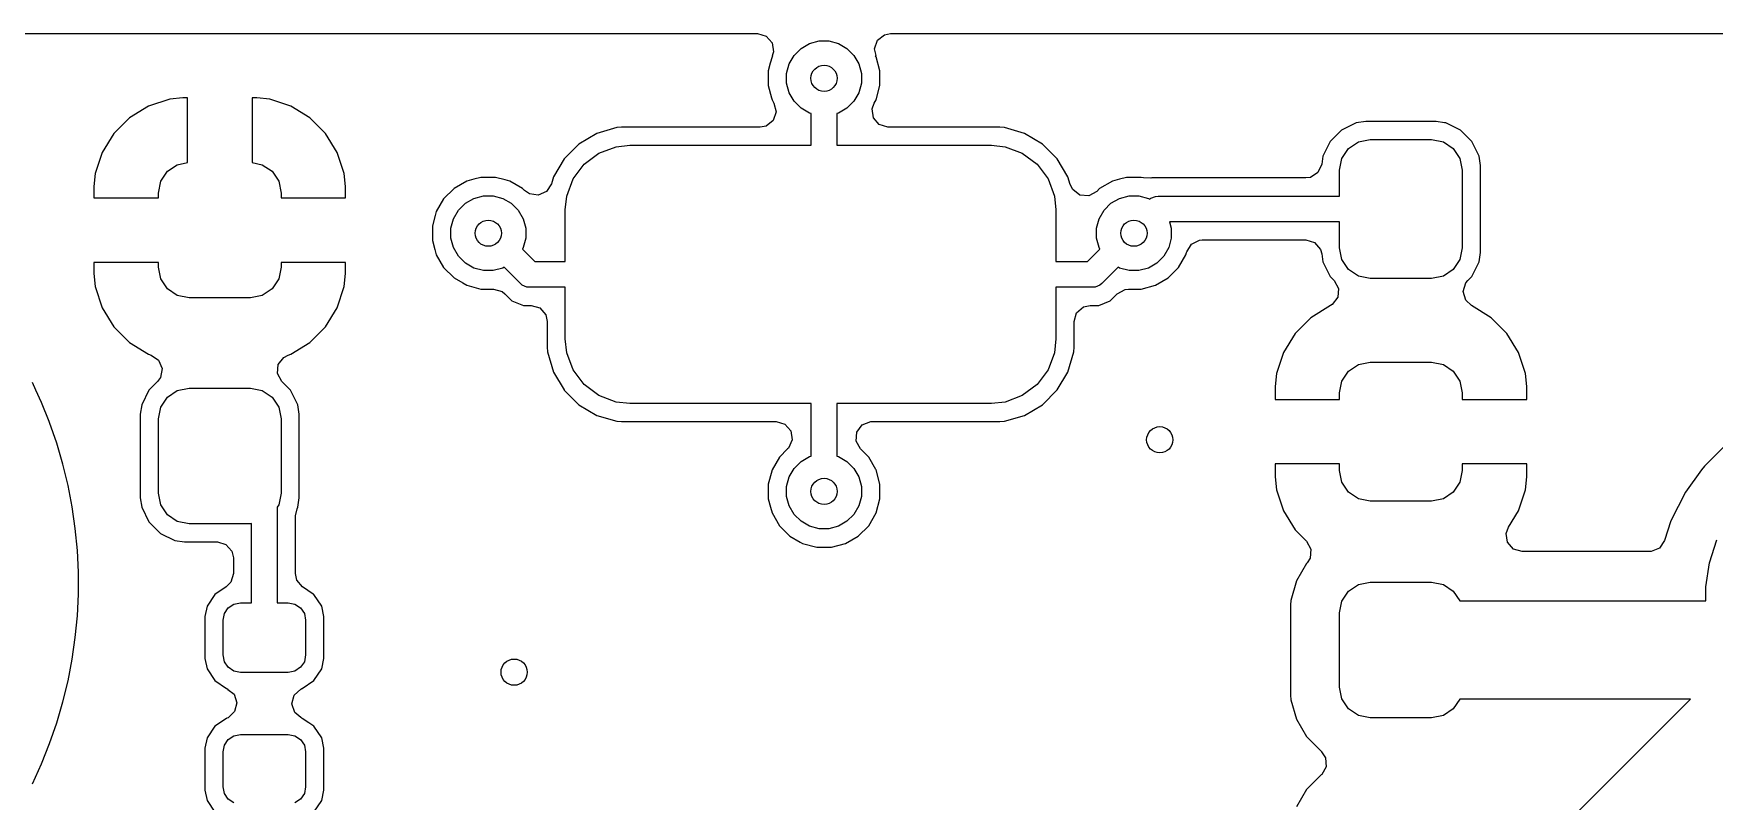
# Model space of a CAD drawing. Header units: inches. Extents: x 5.14 to 7.42, y -4.57 to -3.18.
# Drawn here: x 5.436 to 5.948, y -3.417 to -3.183 of the extents above; entities that cross this region are included whole.
import ezdxf

# ---------------------------------------------------------------- set-up
doc = ezdxf.new("R2010")
doc.units = ezdxf.units.IN
doc.header["$MEASUREMENT"] = 0
doc.layers.add('F.Cu', color=13, linetype='CONTINUOUS', true_color=0xc83434)

msp = doc.modelspace()

# ---------------------------------------------------------------- linework, layer by layer
at = {"layer": 'F.Cu', "linetype": 'CONTINUOUS'}
for p, q in [((5.1455, -3.18289), (5.65645, -3.18289)), ((5.65645, -3.18289), (5.65909, -3.18367)), ((5.65909, -3.18367), (5.66089, -3.18575)), ((5.66089, -3.18575), (5.66128, -3.18847)), ((5.66757, -3.18952), (5.66969, -3.18739)), ((5.66969, -3.18739), (5.67229, -3.18589)), ((5.67229, -3.18589), (5.67519, -3.18511)), ((5.67519, -3.18511), (5.67819, -3.18511)), ((5.67819, -3.18511), (5.68109, -3.18589)), ((5.68109, -3.18589), (5.68369, -3.18739)), ((5.68369, -3.18739), (5.68582, -3.18952)), ((5.69206, -3.18754), (5.69296, -3.18494)), ((5.69296, -3.18494), (5.69513, -3.18324)), ((5.69513, -3.18324), (5.69694, -3.18289)), ((5.69694, -3.18289), (6.31176, -3.18289)), ((5.6603, -3.19193), (5.65967, -3.19428)), ((5.66083, -3.18995), (5.6603, -3.19193)), ((5.66096, -3.18965), (5.66083, -3.18995)), ((5.66128, -3.18847), (5.66088, -3.18962)), ((5.66088, -3.18962), (5.66096, -3.18965)), ((5.66529, -3.19501), (5.66607, -3.19211)), ((5.66607, -3.19211), (5.66757, -3.18952)), ((5.68582, -3.18952), (5.68732, -3.19211)), ((5.68732, -3.19211), (5.68809, -3.19501)), ((5.69256, -3.1896), (5.69206, -3.18754)), ((5.69243, -3.18965), (5.69256, -3.1896)), ((5.69255, -3.18995), (5.69243, -3.18965)), ((5.69371, -3.19428), (5.69255, -3.18995)), ((5.69255, -3.18995), (5.69255, -3.18995)), ((5.65967, -3.19428), (5.65967, -3.19876)), ((5.66529, -3.19802), (5.66529, -3.19501)), ((5.68809, -3.19501), (5.68809, -3.19802)), ((5.69371, -3.19876), (5.69371, -3.19428)), ((5.47718, -3.20287), (5.47074, -3.205)), ((5.48116, -3.20246), (5.47718, -3.20287)), ((5.4826, -3.20246), (5.48116, -3.20246)), ((5.48116, -3.20246), (5.48116, -3.20246)), ((5.4826, -3.22224), (5.4826, -3.20246)), ((5.50373, -3.20246), (5.50228, -3.20246)), ((5.50228, -3.20246), (5.50228, -3.22224)), ((5.5077, -3.20287), (5.50373, -3.20246)), ((5.51415, -3.205), (5.5077, -3.20287)), ((5.65967, -3.19876), (5.66067, -3.20246)), ((5.66067, -3.20246), (5.66083, -3.20309)), ((5.66607, -3.20092), (5.66529, -3.19802)), ((5.66757, -3.20352), (5.66607, -3.20092)), ((5.68732, -3.20092), (5.68582, -3.20352)), ((5.68809, -3.19802), (5.68732, -3.20092)), ((5.69255, -3.20309), (5.69371, -3.19876)), ((5.47074, -3.205), (5.46496, -3.20857)), ((5.47074, -3.205), (5.47074, -3.205)), ((5.51992, -3.20857), (5.51415, -3.205)), ((5.51415, -3.205), (5.51415, -3.205)), ((5.66083, -3.20309), (5.66142, -3.20411)), ((5.66207, -3.20678), (5.66117, -3.20938)), ((5.66142, -3.20411), (5.66207, -3.20678)), ((5.66969, -3.20564), (5.66757, -3.20352)), ((5.67229, -3.20714), (5.66969, -3.20564)), ((5.67276, -3.20726), (5.67229, -3.20714)), ((5.67276, -3.21695), (5.67276, -3.20726)), ((5.68109, -3.20714), (5.68063, -3.20726)), ((5.68063, -3.20726), (5.68063, -3.21695)), ((5.68369, -3.20564), (5.68109, -3.20714)), ((5.68582, -3.20352), (5.68369, -3.20564)), ((5.69136, -3.20585), (5.69196, -3.20411)), ((5.69175, -3.20858), (5.69136, -3.20585)), ((5.69196, -3.20411), (5.69223, -3.20364)), ((5.69223, -3.20364), (5.69255, -3.20309)), ((5.46496, -3.20857), (5.46016, -3.21336)), ((5.46496, -3.20857), (5.46496, -3.20857)), ((5.52472, -3.21336), (5.51992, -3.20857)), ((5.51992, -3.20857), (5.51992, -3.20857)), ((5.61351, -3.21154), (5.60739, -3.21332)), ((5.61494, -3.21143), (5.61351, -3.21154)), ((5.6572, -3.21143), (5.61494, -3.21143)), ((5.61494, -3.21143), (5.61494, -3.21143)), ((5.65901, -3.21108), (5.6572, -3.21143)), ((5.66117, -3.20938), (5.65901, -3.21108)), ((5.69355, -3.21065), (5.69175, -3.20858)), ((5.69619, -3.21143), (5.69355, -3.21065)), ((5.73026, -3.21143), (5.69619, -3.21143)), ((5.73169, -3.21154), (5.73026, -3.21143)), ((5.73026, -3.21143), (5.73026, -3.21143)), ((5.73781, -3.21332), (5.73169, -3.21154)), ((5.73169, -3.21154), (5.73169, -3.21154)), ((5.73169, -3.21154), (5.73169, -3.21154)), ((5.83449, -3.2123), (5.83098, -3.21581)), ((5.83895, -3.21012), (5.83449, -3.2123)), ((5.84184, -3.2097), (5.83895, -3.21012)), ((5.86336, -3.2097), (5.84184, -3.2097)), ((5.86584, -3.21006), (5.86336, -3.2097)), ((5.86336, -3.2097), (5.86336, -3.2097)), ((5.86625, -3.21012), (5.86584, -3.21006)), ((5.87071, -3.2123), (5.86625, -3.21012)), ((5.87422, -3.21581), (5.87071, -3.2123)), ((5.46016, -3.21336), (5.4566, -3.21914)), ((5.46016, -3.21336), (5.46016, -3.21336)), ((5.52829, -3.21914), (5.52472, -3.21336)), ((5.52472, -3.21336), (5.52472, -3.21336)), ((5.60191, -3.21656), (5.59741, -3.22106)), ((5.60739, -3.21332), (5.60191, -3.21656)), ((5.60191, -3.21656), (5.60191, -3.21656)), ((5.60739, -3.21332), (5.60739, -3.21332)), ((5.60805, -3.21936), (5.6133, -3.2174)), ((5.6133, -3.2174), (5.61748, -3.21695)), ((5.61748, -3.21695), (5.67276, -3.21695)), ((5.68063, -3.21695), (5.72772, -3.21695)), ((5.72772, -3.21695), (5.7319, -3.2174)), ((5.7319, -3.2174), (5.73715, -3.21936)), ((5.74329, -3.21656), (5.73781, -3.21332)), ((5.74779, -3.22106), (5.74329, -3.21656)), ((5.74329, -3.21656), (5.74329, -3.21656)), ((5.83098, -3.21581), (5.8288, -3.22027)), ((5.83461, -3.22099), (5.83664, -3.21796)), ((5.83664, -3.21796), (5.83967, -3.21593)), ((5.83967, -3.21593), (5.84325, -3.21522)), ((5.84325, -3.21522), (5.86195, -3.21522)), ((5.86195, -3.21522), (5.86553, -3.21593)), ((5.86553, -3.21593), (5.86856, -3.21796)), ((5.86856, -3.21796), (5.87059, -3.22099)), ((5.8764, -3.22027), (5.87422, -3.21581)), ((5.87422, -3.21581), (5.87422, -3.21581)), ((5.87422, -3.21581), (5.87422, -3.21581)), ((5.4566, -3.21914), (5.45446, -3.22558)), ((5.4566, -3.21914), (5.4566, -3.21914)), ((5.47648, -3.22488), (5.47951, -3.22286)), ((5.47951, -3.22286), (5.4826, -3.22224)), ((5.50228, -3.22224), (5.50537, -3.22286)), ((5.50537, -3.22286), (5.5084, -3.22488)), ((5.53042, -3.22558), (5.52829, -3.21914)), ((5.52829, -3.21914), (5.52829, -3.21914)), ((5.59741, -3.22106), (5.59416, -3.22654)), ((5.59741, -3.22106), (5.59741, -3.22106)), ((5.6002, -3.2272), (5.60356, -3.22271)), ((5.60356, -3.22271), (5.60805, -3.21936)), ((5.73715, -3.21936), (5.74164, -3.22271)), ((5.74164, -3.22271), (5.74499, -3.2272)), ((5.75103, -3.22654), (5.74779, -3.22106)), ((5.74779, -3.22106), (5.74779, -3.22106)), ((5.74779, -3.22106), (5.74779, -3.22106)), ((5.82844, -3.22274), (5.82729, -3.22524)), ((5.8288, -3.22027), (5.82844, -3.22274)), ((5.8288, -3.22027), (5.8288, -3.22027)), ((5.8339, -3.22457), (5.83461, -3.22099)), ((5.87059, -3.22099), (5.8713, -3.22457)), ((5.87682, -3.22316), (5.8764, -3.22027)), ((5.87682, -3.2496), (5.87682, -3.22316)), ((5.45446, -3.22558), (5.45406, -3.22956)), ((5.47374, -3.2315), (5.47445, -3.22792)), ((5.47445, -3.22792), (5.47648, -3.22488)), ((5.5084, -3.22488), (5.51043, -3.22792)), ((5.51043, -3.22792), (5.51114, -3.2315)), ((5.53083, -3.22956), (5.53042, -3.22558)), ((5.56776, -3.2279), (5.56388, -3.23014)), ((5.56993, -3.22732), (5.56776, -3.2279)), ((5.56776, -3.2279), (5.56776, -3.2279)), ((5.57209, -3.22674), (5.56993, -3.22732)), ((5.57657, -3.22674), (5.57209, -3.22674)), ((5.57946, -3.22751), (5.57657, -3.22674)), ((5.5809, -3.2279), (5.57946, -3.22751)), ((5.58478, -3.23014), (5.5809, -3.2279)), ((5.5809, -3.2279), (5.5809, -3.2279)), ((5.59416, -3.22654), (5.59355, -3.22868)), ((5.59416, -3.22654), (5.59416, -3.22654)), ((5.59825, -3.23245), (5.6002, -3.2272)), ((5.74499, -3.2272), (5.74695, -3.23245)), ((5.75172, -3.22892), (5.75103, -3.22654)), ((5.76461, -3.2279), (5.76073, -3.23014)), ((5.76678, -3.22732), (5.76461, -3.2279)), ((5.76461, -3.2279), (5.76461, -3.2279)), ((5.76894, -3.22674), (5.76678, -3.22732)), ((5.77342, -3.22674), (5.76894, -3.22674)), ((5.7741, -3.22692), (5.77342, -3.22674)), ((5.77342, -3.22674), (5.77342, -3.22674)), ((5.77632, -3.22699), (5.7741, -3.22692)), ((5.77668, -3.22692), (5.77632, -3.22699)), ((5.82361, -3.22692), (5.77668, -3.22692)), ((5.82497, -3.22673), (5.82361, -3.22692)), ((5.82729, -3.22524), (5.82497, -3.22673)), ((5.8339, -3.23244), (5.8339, -3.22457)), ((5.8713, -3.22457), (5.8713, -3.24819)), ((5.45406, -3.22956), (5.45406, -3.23297)), ((5.45406, -3.23297), (5.47374, -3.23297)), ((5.47374, -3.23297), (5.47374, -3.2315)), ((5.51114, -3.2315), (5.51114, -3.23297)), ((5.51114, -3.23297), (5.53083, -3.23297)), ((5.53083, -3.23297), (5.53083, -3.22956)), ((5.53083, -3.22956), (5.53083, -3.22956)), ((5.56071, -3.23331), (5.55847, -3.23719)), ((5.56388, -3.23014), (5.56071, -3.23331)), ((5.56071, -3.23331), (5.56071, -3.23331)), ((5.56388, -3.23014), (5.56388, -3.23014)), ((5.56733, -3.23464), (5.56993, -3.23314)), ((5.56993, -3.23314), (5.57283, -3.23236)), ((5.57283, -3.23236), (5.57583, -3.23236)), ((5.57583, -3.23236), (5.57873, -3.23314)), ((5.57873, -3.23314), (5.58133, -3.23464)), ((5.58541, -3.23077), (5.58478, -3.23014)), ((5.58478, -3.23014), (5.58478, -3.23014)), ((5.58684, -3.23176), (5.58541, -3.23077)), ((5.58957, -3.23214), (5.58684, -3.23176)), ((5.59207, -3.23099), (5.58957, -3.23214)), ((5.59355, -3.22868), (5.59207, -3.23099)), ((5.5978, -3.23663), (5.59825, -3.23245)), ((5.74695, -3.23245), (5.7474, -3.23663)), ((5.7525, -3.23048), (5.75172, -3.22892)), ((5.7547, -3.23213), (5.7525, -3.23048)), ((5.75745, -3.23233), (5.7547, -3.23213)), ((5.75986, -3.23101), (5.75745, -3.23233)), ((5.76073, -3.23014), (5.75986, -3.23101)), ((5.76073, -3.23014), (5.76073, -3.23014)), ((5.76418, -3.23464), (5.76678, -3.23314)), ((5.76678, -3.23314), (5.76968, -3.23236)), ((5.76968, -3.23236), (5.77268, -3.23236)), ((5.77268, -3.23236), (5.77558, -3.23314)), ((5.77558, -3.23314), (5.77603, -3.23339)), ((5.77603, -3.23339), (5.77638, -3.2331)), ((5.77638, -3.2331), (5.7778, -3.23252)), ((5.7778, -3.23252), (5.77856, -3.23244)), ((5.77856, -3.23244), (5.8339, -3.23244)), ((5.55816, -3.23837), (5.55731, -3.24152)), ((5.55847, -3.23719), (5.55816, -3.23837)), ((5.55847, -3.23719), (5.55847, -3.23719)), ((5.56371, -3.23936), (5.56521, -3.23676)), ((5.56521, -3.23676), (5.56733, -3.23464)), ((5.58133, -3.23464), (5.58345, -3.23676)), ((5.58345, -3.23676), (5.58496, -3.23936)), ((5.5978, -3.25238), (5.5978, -3.23663)), ((5.7474, -3.23663), (5.7474, -3.25238)), ((5.76056, -3.23936), (5.76206, -3.23676)), ((5.76206, -3.23676), (5.76418, -3.23464)), ((5.55731, -3.24152), (5.55731, -3.246)), ((5.56293, -3.24226), (5.56371, -3.23936)), ((5.56293, -3.24526), (5.56293, -3.24226)), ((5.58496, -3.23936), (5.58573, -3.24226)), ((5.58573, -3.24226), (5.58573, -3.24526)), ((5.75978, -3.24226), (5.76056, -3.23936)), ((5.75978, -3.24526), (5.75978, -3.24226)), ((5.8339, -3.24031), (5.78206, -3.24031)), ((5.78206, -3.24031), (5.78258, -3.24226)), ((5.78258, -3.24226), (5.78258, -3.24526)), ((5.8339, -3.24819), (5.8339, -3.24031)), ((5.55731, -3.246), (5.55803, -3.24869)), ((5.55803, -3.24869), (5.55847, -3.25033)), ((5.56371, -3.24816), (5.56293, -3.24526)), ((5.56521, -3.25076), (5.56371, -3.24816)), ((5.58496, -3.24816), (5.58472, -3.24858)), ((5.58472, -3.24858), (5.58852, -3.25238)), ((5.58573, -3.24526), (5.58496, -3.24816)), ((5.75699, -3.25238), (5.7608, -3.24858)), ((5.76056, -3.24816), (5.75978, -3.24526)), ((5.7608, -3.24858), (5.76056, -3.24816)), ((5.78181, -3.24816), (5.7803, -3.25076)), ((5.78258, -3.24526), (5.78181, -3.24816)), ((5.78728, -3.24945), (5.78871, -3.2471)), ((5.78871, -3.2471), (5.79118, -3.2459)), ((5.79118, -3.2459), (5.79199, -3.24583)), ((5.79199, -3.24583), (5.82361, -3.24583)), ((5.82361, -3.24583), (5.82625, -3.24661)), ((5.82625, -3.24661), (5.82805, -3.24869)), ((5.82805, -3.24869), (5.82844, -3.25001)), ((5.83461, -3.25177), (5.8339, -3.24819)), ((5.8713, -3.24819), (5.87059, -3.25177)), ((5.47374, -3.25266), (5.45406, -3.25266)), ((5.45406, -3.25266), (5.45406, -3.25607)), ((5.47374, -3.25413), (5.47374, -3.25266)), ((5.47445, -3.25771), (5.47374, -3.25413)), ((5.51114, -3.25413), (5.51043, -3.25771)), ((5.53083, -3.25266), (5.51114, -3.25266)), ((5.51114, -3.25266), (5.51114, -3.25413)), ((5.53083, -3.25607), (5.53083, -3.25266)), ((5.55847, -3.25033), (5.55847, -3.25033)), ((5.55847, -3.25033), (5.56071, -3.25421)), ((5.56733, -3.25288), (5.56521, -3.25076)), ((5.56993, -3.25438), (5.56733, -3.25288)), ((5.57915, -3.25414), (5.57873, -3.25438)), ((5.58411, -3.2591), (5.57915, -3.25414)), ((5.58852, -3.25238), (5.5978, -3.25238)), ((5.7474, -3.25238), (5.75699, -3.25238)), ((5.76636, -3.25414), (5.76141, -3.2591)), ((5.76678, -3.25438), (5.76636, -3.25414)), ((5.77818, -3.25288), (5.77558, -3.25438)), ((5.7803, -3.25076), (5.77818, -3.25288)), ((5.7848, -3.25421), (5.78704, -3.25033)), ((5.78704, -3.25033), (5.78724, -3.2496)), ((5.78724, -3.2496), (5.78728, -3.24945)), ((5.82844, -3.25001), (5.8288, -3.25249)), ((5.8288, -3.25249), (5.83098, -3.25695)), ((5.83664, -3.2548), (5.83461, -3.25177)), ((5.87059, -3.25177), (5.86856, -3.2548)), ((5.87422, -3.25695), (5.8764, -3.25249)), ((5.8764, -3.25249), (5.87682, -3.2496)), ((5.45406, -3.25607), (5.45446, -3.26005)), ((5.47648, -3.26075), (5.47445, -3.25771)), ((5.51043, -3.25771), (5.5084, -3.26075)), ((5.53042, -3.26005), (5.53083, -3.25607)), ((5.53083, -3.25607), (5.53083, -3.25607)), ((5.56071, -3.25421), (5.56071, -3.25421)), ((5.56071, -3.25421), (5.56071, -3.25421)), ((5.56071, -3.25421), (5.56388, -3.25738)), ((5.56388, -3.25738), (5.56388, -3.25738)), ((5.56388, -3.25738), (5.56388, -3.25738)), ((5.56388, -3.25738), (5.56658, -3.25894)), ((5.56658, -3.25894), (5.56776, -3.25962)), ((5.57283, -3.25516), (5.56993, -3.25438)), ((5.57583, -3.25516), (5.57283, -3.25516)), ((5.57873, -3.25438), (5.57583, -3.25516)), ((5.5847, -3.25959), (5.58411, -3.2591)), ((5.76141, -3.2591), (5.76081, -3.25959)), ((5.76968, -3.25516), (5.76678, -3.25438)), ((5.77268, -3.25516), (5.76968, -3.25516)), ((5.77558, -3.25438), (5.77268, -3.25516)), ((5.77775, -3.25962), (5.78163, -3.25738)), ((5.78163, -3.25738), (5.7848, -3.25421)), ((5.83098, -3.25695), (5.83218, -3.25816)), ((5.83218, -3.25816), (5.8335, -3.26057)), ((5.83967, -3.25683), (5.83664, -3.2548)), ((5.84325, -3.25754), (5.83967, -3.25683)), ((5.86195, -3.25754), (5.84325, -3.25754)), ((5.86553, -3.25683), (5.86195, -3.25754)), ((5.86856, -3.2548), (5.86553, -3.25683)), ((5.87158, -3.26157), (5.87238, -3.25894)), ((5.87238, -3.25894), (5.87301, -3.25816)), ((5.87301, -3.25816), (5.87422, -3.25695)), ((5.87422, -3.25695), (5.87422, -3.25695)), ((5.45446, -3.26005), (5.4566, -3.26649)), ((5.47951, -3.26277), (5.47648, -3.26075)), ((5.48309, -3.26348), (5.47951, -3.26277)), ((5.50179, -3.26348), (5.48309, -3.26348)), ((5.50537, -3.26277), (5.50179, -3.26348)), ((5.5084, -3.26075), (5.50537, -3.26277)), ((5.52829, -3.26649), (5.53042, -3.26005)), ((5.56776, -3.25962), (5.57209, -3.26078)), ((5.57209, -3.26078), (5.57209, -3.26078)), ((5.57209, -3.26078), (5.57595, -3.26078)), ((5.57595, -3.26078), (5.57859, -3.26155)), ((5.57859, -3.26155), (5.57941, -3.26221)), ((5.57941, -3.26221), (5.58153, -3.26434)), ((5.58153, -3.26434), (5.58501, -3.26578)), ((5.58612, -3.26018), (5.5847, -3.25959)), ((5.58689, -3.26026), (5.58612, -3.26018)), ((5.5978, -3.26026), (5.58689, -3.26026)), ((5.5978, -3.276), (5.5978, -3.26026)), ((5.75862, -3.26026), (5.7474, -3.26026)), ((5.7474, -3.26026), (5.7474, -3.276)), ((5.75939, -3.26018), (5.75862, -3.26026)), ((5.76081, -3.25959), (5.75939, -3.26018)), ((5.7605, -3.26578), (5.76398, -3.26434)), ((5.76398, -3.26434), (5.76611, -3.26221)), ((5.76611, -3.26221), (5.76852, -3.26089)), ((5.76852, -3.26089), (5.76956, -3.26078)), ((5.76956, -3.26078), (5.77342, -3.26078)), ((5.77342, -3.26078), (5.77775, -3.25962)), ((5.77342, -3.26078), (5.77342, -3.26078)), ((5.83331, -3.26331), (5.83166, -3.26552)), ((5.8335, -3.26057), (5.83331, -3.26331)), ((5.87234, -3.26421), (5.87158, -3.26157)), ((5.8741, -3.26577), (5.87234, -3.26421)), ((5.4566, -3.26649), (5.4566, -3.26649)), ((5.4566, -3.26649), (5.46016, -3.27227)), ((5.52472, -3.27227), (5.52829, -3.26649)), ((5.52829, -3.26649), (5.52829, -3.26649)), ((5.58501, -3.26578), (5.58739, -3.26578)), ((5.58739, -3.26578), (5.59003, -3.26655)), ((5.59003, -3.26655), (5.59183, -3.26863)), ((5.59183, -3.26863), (5.59228, -3.27066)), ((5.75292, -3.27066), (5.7537, -3.26802)), ((5.7537, -3.26802), (5.75578, -3.26622)), ((5.75578, -3.26622), (5.7578, -3.26578)), ((5.7578, -3.26578), (5.7605, -3.26578)), ((5.7605, -3.26578), (5.7605, -3.26578)), ((5.83114, -3.26584), (5.82512, -3.26955)), ((5.83166, -3.26552), (5.83113, -3.26583)), ((5.83113, -3.26583), (5.83114, -3.26584)), ((5.87406, -3.26584), (5.8741, -3.26577)), ((5.88008, -3.26955), (5.87406, -3.26584)), ((5.46016, -3.27227), (5.46016, -3.27227)), ((5.46016, -3.27227), (5.46496, -3.27706)), ((5.51992, -3.27706), (5.52472, -3.27227)), ((5.52472, -3.27227), (5.52472, -3.27227)), ((5.59228, -3.27066), (5.59228, -3.27855)), ((5.75292, -3.27855), (5.75292, -3.27066)), ((5.82032, -3.27435), (5.81675, -3.28013)), ((5.82512, -3.26955), (5.82032, -3.27435)), ((5.82032, -3.27435), (5.82032, -3.27435)), ((5.82512, -3.26955), (5.82512, -3.26955)), ((5.88488, -3.27435), (5.88008, -3.26955)), ((5.88008, -3.26955), (5.88008, -3.26955)), ((5.88844, -3.28013), (5.88488, -3.27435)), ((5.88488, -3.27435), (5.88488, -3.27435)), ((5.46496, -3.27706), (5.46496, -3.27707)), ((5.46496, -3.27707), (5.47074, -3.28063)), ((5.51415, -3.28063), (5.51992, -3.27707)), ((5.51992, -3.27707), (5.51992, -3.27706)), ((5.59228, -3.27855), (5.59239, -3.27998)), ((5.59825, -3.28019), (5.5978, -3.276)), ((5.7474, -3.276), (5.74695, -3.28019)), ((5.75281, -3.27998), (5.75292, -3.27855)), ((5.47074, -3.28063), (5.47074, -3.28063)), ((5.47074, -3.28063), (5.47155, -3.2809)), ((5.47155, -3.2809), (5.47382, -3.28246)), ((5.47382, -3.28246), (5.47487, -3.285)), ((5.51009, -3.28657), (5.51029, -3.28383)), ((5.51029, -3.28383), (5.51194, -3.28162)), ((5.51194, -3.28162), (5.51333, -3.2809)), ((5.51333, -3.2809), (5.51415, -3.28063)), ((5.51415, -3.28063), (5.51415, -3.28063)), ((5.59239, -3.27998), (5.59416, -3.28609)), ((5.6002, -3.28544), (5.59825, -3.28019)), ((5.74695, -3.28019), (5.74499, -3.28544)), ((5.75103, -3.28609), (5.75281, -3.27998)), ((5.81675, -3.28013), (5.81462, -3.28657)), ((5.81675, -3.28013), (5.81675, -3.28013)), ((5.83664, -3.28587), (5.83967, -3.28384)), ((5.83967, -3.28384), (5.84325, -3.28313)), ((5.84325, -3.28313), (5.86195, -3.28313)), ((5.86195, -3.28313), (5.86553, -3.28384)), ((5.86553, -3.28384), (5.86856, -3.28587)), ((5.89058, -3.28657), (5.88844, -3.28013)), ((5.88844, -3.28013), (5.88844, -3.28013)), ((5.43637, -3.29158), (5.43532, -3.28928)), ((5.47347, -3.28899), (5.47082, -3.29163)), ((5.47439, -3.28771), (5.47347, -3.28899)), ((5.47487, -3.285), (5.47439, -3.28771)), ((5.51141, -3.28899), (5.51009, -3.28657)), ((5.51406, -3.29163), (5.51141, -3.28899)), ((5.59416, -3.28609), (5.59416, -3.28609)), ((5.59416, -3.28609), (5.59741, -3.29157)), ((5.60356, -3.28992), (5.6002, -3.28544)), ((5.60805, -3.29328), (5.60356, -3.28992)), ((5.74164, -3.28992), (5.73715, -3.29328)), ((5.74499, -3.28544), (5.74164, -3.28992)), ((5.74779, -3.29157), (5.75103, -3.28609)), ((5.81462, -3.28657), (5.81421, -3.29055)), ((5.8339, -3.29248), (5.83461, -3.2889)), ((5.83461, -3.2889), (5.83664, -3.28587)), ((5.86856, -3.28587), (5.87059, -3.2889)), ((5.87059, -3.2889), (5.8713, -3.29248)), ((5.89098, -3.29055), (5.89058, -3.28657)), ((5.43809, -3.29534), (5.43637, -3.29158)), ((5.47082, -3.29163), (5.46864, -3.29609)), ((5.47445, -3.29682), (5.47648, -3.29378)), ((5.47648, -3.29378), (5.47951, -3.29176)), ((5.47951, -3.29176), (5.48309, -3.29104)), ((5.48309, -3.29104), (5.50179, -3.29104)), ((5.50179, -3.29104), (5.50537, -3.29176)), ((5.50537, -3.29176), (5.5084, -3.29378)), ((5.5084, -3.29378), (5.51043, -3.29682)), ((5.51624, -3.29609), (5.51406, -3.29163)), ((5.51406, -3.29163), (5.51406, -3.29163)), ((5.51406, -3.29163), (5.51406, -3.29163)), ((5.59741, -3.29157), (5.59741, -3.29158)), ((5.59741, -3.29158), (5.60191, -3.29608)), ((5.6133, -3.29524), (5.60805, -3.29328)), ((5.73715, -3.29328), (5.7319, -3.29524)), ((5.74329, -3.29608), (5.74779, -3.29157)), ((5.81421, -3.29055), (5.81421, -3.29445)), ((5.81421, -3.29445), (5.8339, -3.29445)), ((5.8339, -3.29445), (5.8339, -3.29248)), ((5.8713, -3.29248), (5.8713, -3.29445)), ((5.8713, -3.29445), (5.89098, -3.29445)), ((5.89098, -3.29445), (5.89098, -3.29055)), ((5.89098, -3.29055), (5.89098, -3.29055)), ((5.44044, -3.30121), (5.43809, -3.29534)), ((5.46864, -3.29609), (5.46822, -3.29898)), ((5.46822, -3.29898), (5.46822, -3.29898)), ((5.46822, -3.29898), (5.46822, -3.29898)), ((5.46822, -3.29898), (5.46822, -3.32444)), ((5.46864, -3.29609), (5.46864, -3.29609)), ((5.47374, -3.30039), (5.47445, -3.29682)), ((5.51043, -3.29682), (5.51114, -3.30039)), ((5.51666, -3.29898), (5.51624, -3.29609)), ((5.51666, -3.32444), (5.51666, -3.29898)), ((5.60191, -3.29608), (5.60191, -3.29608)), ((5.60191, -3.29608), (5.60191, -3.29608)), ((5.60191, -3.29608), (5.60739, -3.29932)), ((5.60739, -3.29932), (5.61351, -3.3011)), ((5.61748, -3.29569), (5.6133, -3.29524)), ((5.67276, -3.29569), (5.61748, -3.29569)), ((5.67276, -3.31175), (5.67276, -3.29569)), ((5.72772, -3.29569), (5.68063, -3.29569)), ((5.68063, -3.29569), (5.68063, -3.31175)), ((5.7319, -3.29524), (5.72772, -3.29569)), ((5.73169, -3.3011), (5.73781, -3.29932)), ((5.73781, -3.29932), (5.74329, -3.29608)), ((5.44057, -3.30153), (5.44044, -3.30121)), ((5.44275, -3.30782), (5.44057, -3.30153)), ((5.47374, -3.32303), (5.47374, -3.30039)), ((5.51114, -3.30039), (5.51114, -3.32303)), ((5.61351, -3.3011), (5.61494, -3.30121)), ((5.61494, -3.30121), (5.66213, -3.30121)), ((5.66213, -3.30121), (5.66477, -3.30198)), ((5.66477, -3.30198), (5.66657, -3.30406)), ((5.66657, -3.30406), (5.66696, -3.30679)), ((5.68649, -3.30713), (5.68668, -3.30438)), ((5.68668, -3.30438), (5.68833, -3.30218)), ((5.68833, -3.30218), (5.69091, -3.30122)), ((5.69091, -3.30122), (5.69126, -3.30121)), ((5.69126, -3.30121), (5.73026, -3.30121)), ((5.73026, -3.30121), (5.73169, -3.3011)), ((5.73026, -3.30121), (5.73026, -3.30121)), ((5.44462, -3.31422), (5.44275, -3.30782)), ((5.66558, -3.30954), (5.66307, -3.31205)), ((5.66582, -3.30929), (5.66558, -3.30954)), ((5.66696, -3.30679), (5.66582, -3.30929)), ((5.68781, -3.30954), (5.68649, -3.30713)), ((5.69031, -3.31205), (5.68781, -3.30954)), ((5.95204, -3.30784), (5.94511, -3.31477)), ((5.4462, -3.32069), (5.44462, -3.31422)), ((5.66307, -3.31205), (5.66083, -3.31593)), ((5.66307, -3.31205), (5.66307, -3.31205)), ((5.66607, -3.3181), (5.66757, -3.3155)), ((5.66757, -3.3155), (5.66969, -3.31338)), ((5.66969, -3.31338), (5.67229, -3.31188)), ((5.67229, -3.31188), (5.67276, -3.31175)), ((5.68063, -3.31175), (5.68109, -3.31188)), ((5.68109, -3.31188), (5.68369, -3.31338)), ((5.68369, -3.31338), (5.68582, -3.3155)), ((5.68582, -3.3155), (5.68732, -3.3181)), ((5.69249, -3.31583), (5.69031, -3.31205)), ((5.69031, -3.31205), (5.69031, -3.31205)), ((5.69031, -3.31205), (5.69031, -3.31205)), ((5.8339, -3.31413), (5.81421, -3.31413)), ((5.81421, -3.31413), (5.81421, -3.31804)), ((5.8339, -3.3161), (5.8339, -3.31413)), ((5.89098, -3.31413), (5.8713, -3.31413)), ((5.8713, -3.31413), (5.8713, -3.3161)), ((5.89098, -3.31804), (5.89098, -3.31413)), ((5.94511, -3.31477), (5.94427, -3.31593)), ((5.94511, -3.31477), (5.94511, -3.31477)), ((5.94511, -3.31477), (5.94511, -3.31477)), ((5.44746, -3.32724), (5.4462, -3.32069)), ((5.66006, -3.31882), (5.65967, -3.32026)), ((5.65967, -3.32026), (5.65967, -3.32474)), ((5.66083, -3.31593), (5.66006, -3.31882)), ((5.66083, -3.31593), (5.66083, -3.31593)), ((5.66529, -3.321), (5.66607, -3.3181)), ((5.68732, -3.3181), (5.68809, -3.321)), ((5.69255, -3.31593), (5.69249, -3.31583)), ((5.69371, -3.32026), (5.69255, -3.31593)), ((5.69371, -3.32474), (5.69371, -3.32026)), ((5.81421, -3.31804), (5.81462, -3.32201)), ((5.83461, -3.31968), (5.8339, -3.3161)), ((5.83664, -3.32271), (5.83461, -3.31968)), ((5.87059, -3.31968), (5.86856, -3.32271)), ((5.8713, -3.3161), (5.87059, -3.31968)), ((5.89058, -3.32201), (5.89098, -3.31804)), ((5.89098, -3.31804), (5.89098, -3.31804)), ((5.94427, -3.31593), (5.93935, -3.3227)), ((5.46822, -3.32444), (5.46864, -3.32733)), ((5.47445, -3.32661), (5.47374, -3.32303)), ((5.51114, -3.32303), (5.51043, -3.32661)), ((5.51624, -3.32733), (5.51666, -3.32444)), ((5.65967, -3.32474), (5.66037, -3.32733)), ((5.66529, -3.324), (5.66529, -3.321)), ((5.66607, -3.3269), (5.66529, -3.324)), ((5.68809, -3.324), (5.68732, -3.3269)), ((5.68809, -3.321), (5.68809, -3.324)), ((5.69255, -3.32907), (5.69371, -3.32474)), ((5.81462, -3.32201), (5.81675, -3.32846)), ((5.83967, -3.32474), (5.83664, -3.32271)), ((5.84325, -3.32545), (5.83967, -3.32474)), ((5.86195, -3.32545), (5.84325, -3.32545)), ((5.86553, -3.32474), (5.86195, -3.32545)), ((5.86856, -3.32271), (5.86553, -3.32474)), ((5.88844, -3.32846), (5.89058, -3.32201)), ((5.93935, -3.3227), (5.9349, -3.33143)), ((5.4484, -3.33383), (5.44746, -3.32724)), ((5.46864, -3.32733), (5.47082, -3.33179)), ((5.47648, -3.32964), (5.47445, -3.32661)), ((5.47951, -3.33167), (5.47648, -3.32964)), ((5.51043, -3.32661), (5.50998, -3.32728)), ((5.50998, -3.32728), (5.50998, -3.35644)), ((5.5155, -3.32997), (5.516, -3.32783)), ((5.5155, -3.34756), (5.5155, -3.32997)), ((5.516, -3.32783), (5.51624, -3.32733)), ((5.66037, -3.32733), (5.66083, -3.32907)), ((5.66083, -3.32907), (5.66083, -3.32907)), ((5.66083, -3.32907), (5.66307, -3.33295)), ((5.66757, -3.3295), (5.66607, -3.3269)), ((5.66969, -3.33162), (5.66757, -3.3295)), ((5.68582, -3.3295), (5.68369, -3.33162)), ((5.68732, -3.3269), (5.68582, -3.3295)), ((5.69031, -3.33295), (5.69255, -3.32907)), ((5.81675, -3.32846), (5.81675, -3.32846)), ((5.81675, -3.32846), (5.82032, -3.33423)), ((5.88538, -3.33342), (5.88844, -3.32846)), ((5.88844, -3.32846), (5.88844, -3.32846)), ((5.44904, -3.34047), (5.4484, -3.33383)), ((5.47082, -3.33179), (5.47433, -3.3353)), ((5.47433, -3.3353), (5.47433, -3.3353)), ((5.47433, -3.3353), (5.47433, -3.3353)), ((5.47433, -3.3353), (5.47879, -3.33748)), ((5.48309, -3.33238), (5.47951, -3.33167)), ((5.50179, -3.33238), (5.48309, -3.33238)), ((5.50211, -3.33232), (5.50179, -3.33238)), ((5.50211, -3.35644), (5.50211, -3.33232)), ((5.66307, -3.33295), (5.66307, -3.33295)), ((5.66307, -3.33295), (5.66307, -3.33295)), ((5.66307, -3.33295), (5.66624, -3.33612)), ((5.66624, -3.33612), (5.66624, -3.33612)), ((5.66624, -3.33612), (5.66624, -3.33612)), ((5.66624, -3.33612), (5.6694, -3.33794)), ((5.67229, -3.33312), (5.66969, -3.33162)), ((5.67519, -3.3339), (5.67229, -3.33312)), ((5.67819, -3.3339), (5.67519, -3.3339)), ((5.68109, -3.33312), (5.67819, -3.3339)), ((5.68369, -3.33162), (5.68109, -3.33312)), ((5.68326, -3.33836), (5.68714, -3.33612)), ((5.68714, -3.33612), (5.69031, -3.33295)), ((5.82032, -3.33423), (5.82032, -3.33423)), ((5.82032, -3.33423), (5.82377, -3.33768)), ((5.8847, -3.33529), (5.88538, -3.33342)), ((5.8851, -3.33801), (5.8847, -3.33529)), ((5.9349, -3.33143), (5.93293, -3.33749)), ((5.9349, -3.33143), (5.9349, -3.33143)), ((5.9349, -3.33143), (5.9349, -3.33143)), ((5.44936, -3.34713), (5.44904, -3.34047)), ((5.47879, -3.33748), (5.48168, -3.3379)), ((5.48168, -3.3379), (5.49171, -3.3379)), ((5.49171, -3.3379), (5.49435, -3.33868)), ((5.49435, -3.33868), (5.49615, -3.34076)), ((5.49615, -3.34076), (5.49659, -3.34278)), ((5.6694, -3.33794), (5.67012, -3.33836)), ((5.67012, -3.33836), (5.67445, -3.33952)), ((5.67445, -3.33952), (5.67445, -3.33952)), ((5.67445, -3.33952), (5.67893, -3.33952)), ((5.67893, -3.33952), (5.68326, -3.33836)), ((5.67893, -3.33952), (5.67893, -3.33952)), ((5.82377, -3.33768), (5.82508, -3.3401)), ((5.82508, -3.3401), (5.82489, -3.34284)), ((5.8869, -3.34009), (5.8851, -3.33801)), ((5.88954, -3.34087), (5.8869, -3.34009)), ((5.92828, -3.34087), (5.88954, -3.34087)), ((5.92884, -3.34083), (5.92828, -3.34087)), ((5.93138, -3.33976), (5.92884, -3.34083)), ((5.93293, -3.33749), (5.93138, -3.33976)), ((5.94666, -3.34431), (5.94895, -3.33726)), ((5.49659, -3.34278), (5.49659, -3.34756)), ((5.82384, -3.34451), (5.8207, -3.34981)), ((5.82403, -3.34427), (5.82384, -3.34451)), ((5.82489, -3.34284), (5.82399, -3.34424)), ((5.82399, -3.34424), (5.82403, -3.34427)), ((5.9455, -3.35163), (5.94666, -3.34431)), ((5.44936, -3.35379), (5.44936, -3.34713)), ((5.49581, -3.3502), (5.49442, -3.35162)), ((5.49659, -3.34756), (5.49581, -3.3502)), ((5.51591, -3.34951), (5.5155, -3.34756)), ((5.51767, -3.35162), (5.51591, -3.34951)), ((5.8207, -3.34981), (5.81899, -3.35572)), ((5.8207, -3.34981), (5.8207, -3.34981)), ((5.83664, -3.35296), (5.83967, -3.35093)), ((5.83967, -3.35093), (5.84325, -3.35022)), ((5.84325, -3.35022), (5.86195, -3.35022)), ((5.86195, -3.35022), (5.86553, -3.35093)), ((5.86553, -3.35093), (5.86856, -3.35296)), ((5.44904, -3.36045), (5.44936, -3.35379)), ((5.49095, -3.35394), (5.48856, -3.35752)), ((5.49442, -3.35162), (5.49095, -3.35394)), ((5.49673, -3.35684), (5.49876, -3.35644)), ((5.49876, -3.35644), (5.50211, -3.35644)), ((5.50998, -3.35644), (5.51333, -3.35644)), ((5.51333, -3.35644), (5.51536, -3.35684)), ((5.52091, -3.35379), (5.51767, -3.35162)), ((5.52114, -3.35394), (5.52091, -3.35379)), ((5.52353, -3.35752), (5.52114, -3.35394)), ((5.81899, -3.35572), (5.81888, -3.35711)), ((5.81899, -3.35572), (5.81899, -3.35572)), ((5.8339, -3.35957), (5.83461, -3.35599)), ((5.83461, -3.35599), (5.83664, -3.35296)), ((5.86856, -3.35296), (5.87052, -3.35589)), ((5.87052, -3.35589), (5.9455, -3.35589)), ((5.9455, -3.35589), (5.9455, -3.35163)), ((5.4484, -3.36708), (5.44904, -3.36045)), ((5.48856, -3.35752), (5.48793, -3.36068)), ((5.48793, -3.36068), (5.48793, -3.37345)), ((5.48856, -3.35752), (5.48856, -3.35752)), ((5.49345, -3.36175), (5.49385, -3.35972)), ((5.49345, -3.37238), (5.49345, -3.36175)), ((5.49385, -3.35972), (5.495, -3.35799)), ((5.495, -3.35799), (5.49673, -3.35684)), ((5.51536, -3.35684), (5.51709, -3.35799)), ((5.51709, -3.35799), (5.51824, -3.35972)), ((5.51824, -3.35972), (5.51864, -3.36175)), ((5.51864, -3.36175), (5.51864, -3.37238)), ((5.52416, -3.36068), (5.52353, -3.35752)), ((5.52353, -3.35752), (5.52353, -3.35752)), ((5.52353, -3.35752), (5.52353, -3.35752)), ((5.52416, -3.36069), (5.52416, -3.36068)), ((5.52416, -3.36068), (5.52416, -3.36068)), ((5.52416, -3.37345), (5.52416, -3.36069)), ((5.81888, -3.35711), (5.81888, -3.38467)), ((5.8339, -3.3822), (5.8339, -3.35957)), ((5.44746, -3.37368), (5.4484, -3.36708)), ((5.4462, -3.38022), (5.44746, -3.37368)), ((5.48793, -3.37345), (5.48856, -3.37661)), ((5.48856, -3.37661), (5.48856, -3.37661)), ((5.48856, -3.37661), (5.49095, -3.38019)), ((5.49385, -3.37442), (5.49345, -3.37238)), ((5.495, -3.37614), (5.49385, -3.37442)), ((5.49673, -3.37729), (5.495, -3.37614)), ((5.51709, -3.37614), (5.51536, -3.37729)), ((5.51824, -3.37442), (5.51709, -3.37614)), ((5.51864, -3.37238), (5.51824, -3.37442)), ((5.52114, -3.38019), (5.52353, -3.37661)), ((5.52353, -3.37661), (5.52416, -3.37345)), ((5.44462, -3.3867), (5.4462, -3.38022)), ((5.49095, -3.38019), (5.49095, -3.38019)), ((5.49095, -3.38019), (5.49453, -3.38259)), ((5.49876, -3.3777), (5.49673, -3.37729)), ((5.51333, -3.3777), (5.49876, -3.3777)), ((5.51536, -3.37729), (5.51333, -3.3777)), ((5.51756, -3.38259), (5.52114, -3.38019)), ((5.83461, -3.38578), (5.8339, -3.3822)), ((5.44275, -3.39309), (5.44462, -3.3867)), ((5.49453, -3.38259), (5.49465, -3.38264)), ((5.49465, -3.38264), (5.49486, -3.38281)), ((5.49486, -3.38281), (5.49493, -3.38286)), ((5.49493, -3.38286), (5.49493, -3.38286)), ((5.49493, -3.38286), (5.49679, -3.38436)), ((5.49679, -3.38436), (5.49766, -3.38697)), ((5.49766, -3.38697), (5.49698, -3.38964)), ((5.51443, -3.38732), (5.51511, -3.38465)), ((5.5153, -3.38993), (5.51443, -3.38732)), ((5.51511, -3.38465), (5.51712, -3.38278)), ((5.51712, -3.38278), (5.51744, -3.38264)), ((5.51744, -3.38264), (5.51756, -3.38259)), ((5.51756, -3.38259), (5.51756, -3.38259)), ((5.81888, -3.38467), (5.81888, -3.38467)), ((5.81888, -3.38467), (5.81899, -3.38605)), ((5.81899, -3.38605), (5.8207, -3.39196)), ((5.83664, -3.38882), (5.83461, -3.38578)), ((5.87052, -3.38589), (5.86856, -3.38882)), ((5.94083, -3.38589), (5.87052, -3.38589)), ((5.89837, -3.42835), (5.94083, -3.38589)), ((5.49453, -3.3917), (5.49095, -3.3941)), ((5.49465, -3.39166), (5.49453, -3.3917)), ((5.49497, -3.39151), (5.49465, -3.39166)), ((5.49698, -3.38964), (5.49497, -3.39151)), ((5.51716, -3.39143), (5.5153, -3.38993)), ((5.51716, -3.39144), (5.51716, -3.39143)), ((5.51723, -3.39149), (5.51716, -3.39144)), ((5.51744, -3.39166), (5.51723, -3.39149)), ((5.51756, -3.3917), (5.51744, -3.39166)), ((5.51963, -3.39309), (5.51756, -3.3917)), ((5.8207, -3.39196), (5.8207, -3.39196)), ((5.8207, -3.39196), (5.82384, -3.39726)), ((5.83967, -3.39084), (5.83664, -3.38882)), ((5.84325, -3.39156), (5.83967, -3.39084)), ((5.86195, -3.39156), (5.84325, -3.39156)), ((5.86553, -3.39084), (5.86195, -3.39156)), ((5.86856, -3.38882), (5.86553, -3.39084)), ((5.44057, -3.39939), (5.44275, -3.39309)), ((5.49095, -3.3941), (5.48856, -3.39768)), ((5.49095, -3.3941), (5.49095, -3.3941)), ((5.495, -3.39815), (5.49673, -3.397)), ((5.49673, -3.397), (5.49876, -3.39659)), ((5.49876, -3.39659), (5.51333, -3.39659)), ((5.51333, -3.39659), (5.51536, -3.397)), ((5.51536, -3.397), (5.51709, -3.39815)), ((5.52114, -3.3941), (5.51963, -3.39309)), ((5.52353, -3.39768), (5.52114, -3.3941)), ((5.82384, -3.39726), (5.82384, -3.39726)), ((5.82384, -3.39726), (5.82841, -3.40183)), ((5.43809, -3.40558), (5.44057, -3.39939)), ((5.48856, -3.39768), (5.48793, -3.40084)), ((5.48793, -3.40084), (5.48793, -3.41361)), ((5.48856, -3.39768), (5.48856, -3.39768)), ((5.49345, -3.40191), (5.49385, -3.39988)), ((5.49345, -3.41254), (5.49345, -3.40191)), ((5.49385, -3.39988), (5.495, -3.39815)), ((5.51709, -3.39815), (5.51824, -3.39988)), ((5.51824, -3.39988), (5.51864, -3.40191)), ((5.51864, -3.40191), (5.51864, -3.41254)), ((5.52416, -3.40084), (5.52353, -3.39768)), ((5.52353, -3.39768), (5.52353, -3.39768)), ((5.52353, -3.39768), (5.52353, -3.39768)), ((5.52416, -3.41361), (5.52416, -3.40084)), ((5.52416, -3.40084), (5.52416, -3.40084)), ((5.52416, -3.40084), (5.52416, -3.40084)), ((5.82841, -3.40183), (5.82833, -3.40191)), ((5.82833, -3.40191), (5.82963, -3.40371)), ((5.43532, -3.41164), (5.43809, -3.40558)), ((5.82978, -3.40645), (5.82842, -3.40885)), ((5.82963, -3.40371), (5.82978, -3.40645)), ((5.49385, -3.41457), (5.49345, -3.41254)), ((5.51864, -3.41254), (5.51824, -3.41457)), ((5.82831, -3.40894), (5.82384, -3.41341)), ((5.82842, -3.40885), (5.82831, -3.40894)), ((5.48793, -3.41361), (5.48856, -3.41677)), ((5.48856, -3.41677), (5.48856, -3.41677)), ((5.48856, -3.41677), (5.49095, -3.42035)), ((5.495, -3.4163), (5.49385, -3.41457)), ((5.49673, -3.41745), (5.495, -3.4163)), ((5.51709, -3.4163), (5.51536, -3.41745)), ((5.51824, -3.41457), (5.51709, -3.4163)), ((5.52114, -3.42035), (5.52353, -3.41677)), ((5.52353, -3.41677), (5.52416, -3.41361)), ((5.82384, -3.41341), (5.8207, -3.41871)), ((5.82384, -3.41341), (5.82384, -3.41341))]:
    msp.add_line(p, q, dxfattribs=at)
at = {"layer": 'F.Cu'}
for centre in [(5.67669, -3.19652), (5.57433, -3.24376), (5.77118, -3.24376), (5.77906, -3.30675), (5.67669, -3.3225), (5.5822, -3.37762)]:
    msp.add_circle(centre, 0.004, dxfattribs=at)

doc.saveas('drawing.dxf')
